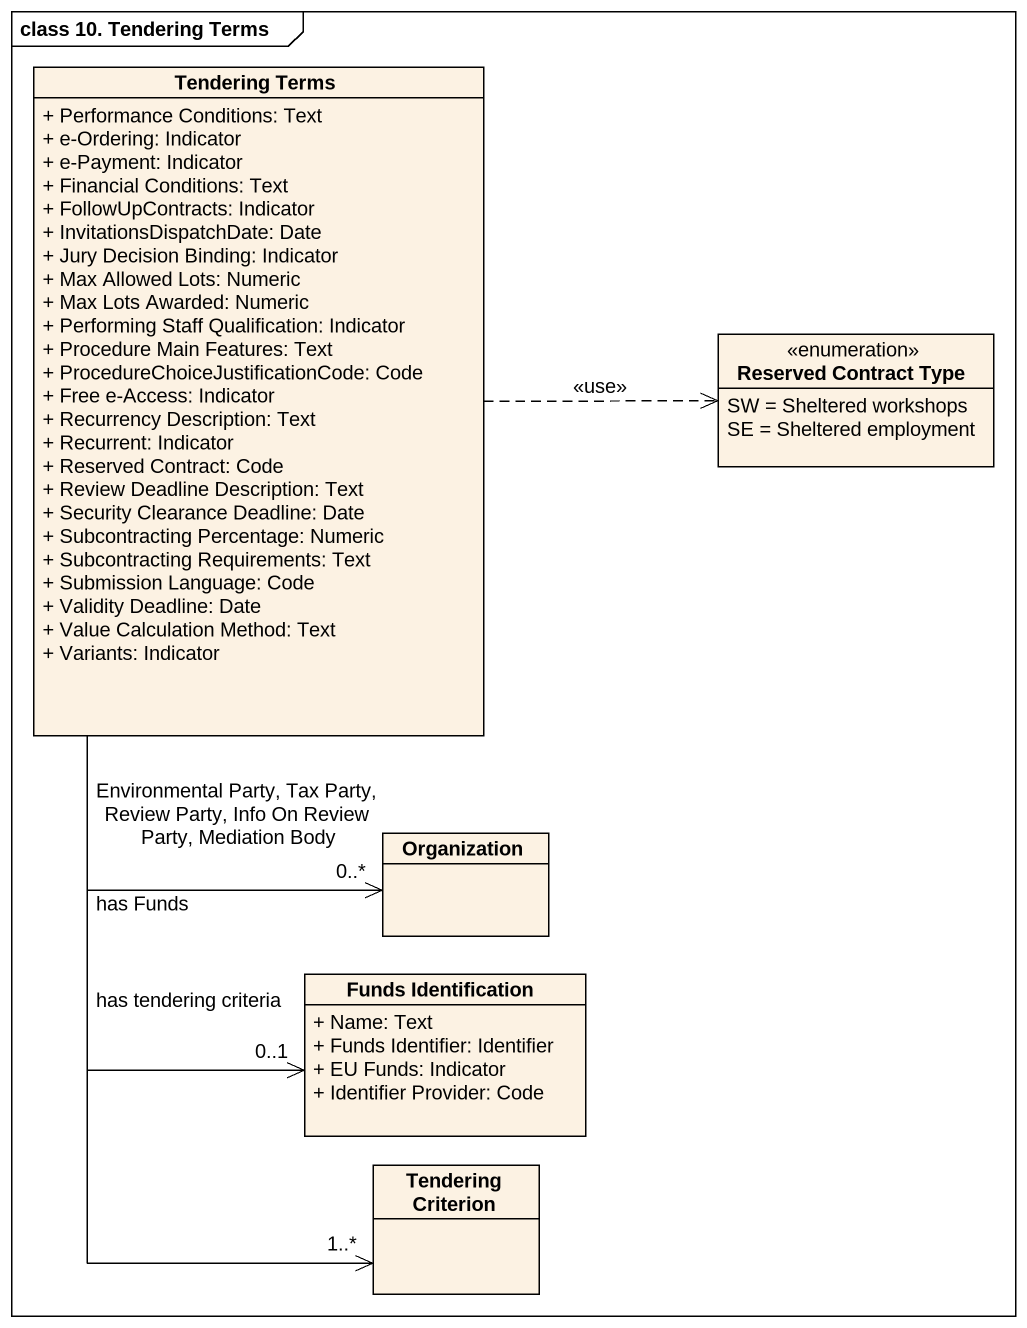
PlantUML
@startuml
mainframe class 10. Tendering Terms
hide circle
hide empty members
skinparam classAttributeIconSize 0
class "Tendering Terms" as Tendering_Terms {
  + Performance Conditions: Text
  + e-Ordering: Indicator
  + e-Payment: Indicator
  + Financial Conditions: Text
  + FollowUpContracts: Indicator
  + InvitationsDispatchDate: Date
  + Jury Decision Binding: Indicator
  + Max Allowed Lots: Numeric
  + Max Lots Awarded: Numeric
  + Performing Staff Qualification: Indicator
  + Procedure Main Features: Text
  + ProcedureChoiceJustificationCode: Code
  + Free e-Access: Indicator
  + Recurrency Description: Text
  + Recurrent: Indicator
  + Reserved Contract: Code
  + Review Deadline Description: Text
  + Security Clearance Deadline: Date
  + Subcontracting Percentage: Numeric
  + Subcontracting Requirements: Text
  + Submission Language: Code
  + Validity Deadline: Date
  + Value Calculation Method: Text
  + Variants: Indicator
}
enum "Reserved Contract Type" as Reserved_Contract_Type {
  SW = Sheltered workshops
  SE = Sheltered employment
}
class Organization
class "Funds Identification" as Funds_Identification {
  + Name: Text
  + Funds Identifier: Identifier
  + EU Funds: Indicator
  + Identifier Provider: Code
}
class "Tendering Criterion" as Tendering_Criterion
Tendering_Terms .right.> Reserved_Contract_Type : <<use>>
Tendering_Terms --> "0..*" Organization : Environmental Party, Tax Party, Review Party, Info On Review Party, Mediation Body
Tendering_Terms --> "0..1" Funds_Identification : has Funds
Tendering_Terms --> "1..*" Tendering_Criterion : has tendering criteria
@enduml
